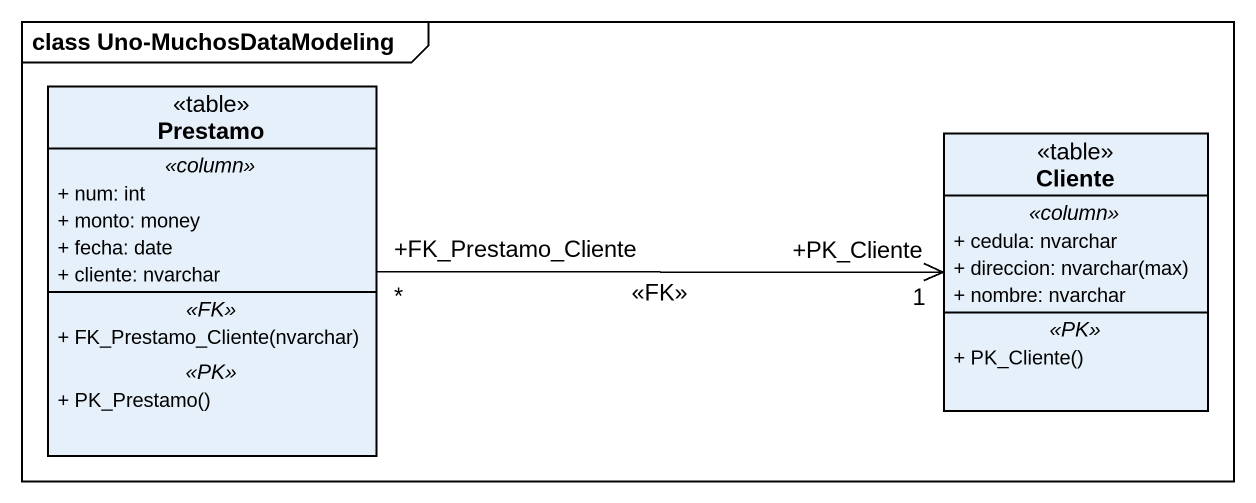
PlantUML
@startuml
mainframe class Uno-MuchosDataModeling
hide circle
hide empty members
skinparam classAttributeIconSize 0
class Prestamo <<table>> {
  .. <<column>> ..
  + num: int
  + monto: money
  + fecha: date
  + cliente: nvarchar
  .. <<FK>> ..
  + FK_Prestamo_Cliente(nvarchar)
  .. <<PK>> ..
  + PK_Prestamo()
}
class Cliente <<table>> {
  .. <<column>> ..
  + cedula: nvarchar
  {field} + direccion: nvarchar(max)
  + nombre: nvarchar
  .. <<PK>> ..
  + PK_Cliente()
}
Prestamo "+FK_Prestamo_Cliente\n*" -right-> "+PK_Cliente\n1" Cliente : <<FK>>
@enduml
